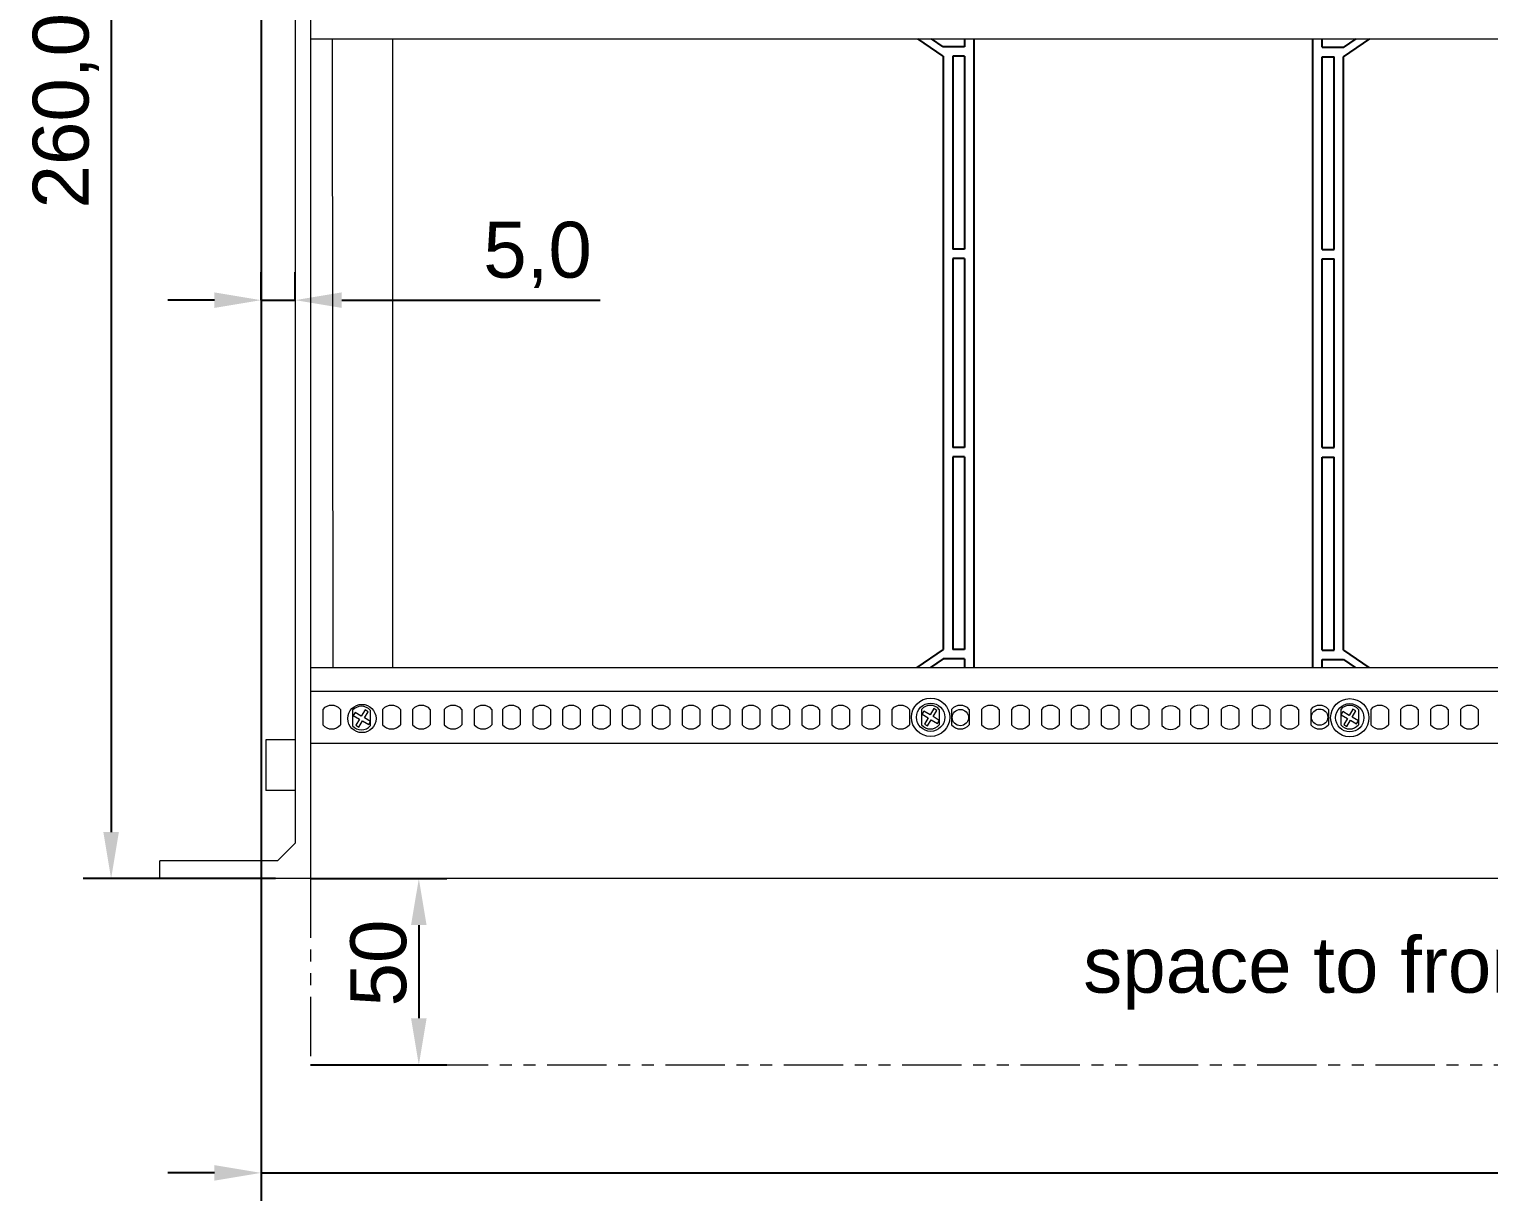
# Model space of a CAD drawing. Extents: x -194 to 239, y -574 to -265.
# Drawn here: x -146.9 to -68.6, y -450.1 to -387.2 of the extents above; entities that cross this region are included whole.
import ezdxf

# ---------------------------------------------------------------- set-up
doc = ezdxf.new("R2010")
doc.units = 0
doc.header["$LTSCALE"] = 0.5
doc.header["$PDMODE"] = 2
doc.linetypes.add('PHANTOM', pattern=[12.7, 6.35, -1.27, 1.27, -1.27, 1.27, -1.27])
doc.layers.get('0').update_dxf_attribs({"linetype": 'CONTINUOUS'})
doc.layers.get('DEFPOINTS').update_dxf_attribs({"linetype": 'CONTINUOUS'})
doc.layers.add('1', color=7, linetype='CONTINUOUS')
doc.layers.add('UMRISSE', color=7, linetype='CONTINUOUS')
doc.styles.get("Standard").update_dxf_attribs({"font": 'arial.ttf', "height": 3})
doc.dimstyles.get("Standard").update_dxf_attribs({"dimtxt": 0.18, "dimasz": 0.18, "dimexe": 0.18, "dimexo": 0.0625, "dimgap": 0.09, "dimtad": 0, "dimtih": 1, "dimtoh": 1, "dimdec": 4, "dimzin": 0, "dimdsep": 46, "dimtxsty": 'Standard', "dimcen": 0.09, "dimadec": 0, "dimazin": 0, "dimtfac": 1, "dimtdec": 4, "dimtofl": 0, "dimtmove": 0, "dimatfit": 3, "dimfxl": 1, "dimtolj": 1, "dimtzin": 0, "dimarcsym": 0})

# ---------------------------------------------------------------- blocks, each defined once
blk = doc.blocks.new('A$C6B32323B')
at = {"layer": 'UMRISSE', "color": 7, "linetype": 'Continuous'}
for p, q in [((0, 0), (0, 71.13)), ((1.07, 70.17), (1.07, 71.13)), ((3.47, 69.1), (6.45, 71.13)), ((3.47, 70.15), (4.91, 71.13)), ((1.07, 70.17), (3.47, 70.17)), ((3.47, 70.15), (3.47, 70.17)), ((1.07, 47.29), (1.07, 69.1)), ((1.07, 69.1), (2.4, 69.1)), ((2.4, 47.29), (2.4, 69.1)), ((3.47, 1.97), (3.47, 69.1)), ((1.07, 47.29), (2.4, 47.29)), ((1.07, 24.87), (1.07, 46.23)), ((1.07, 46.23), (2.4, 46.23)), ((2.4, 24.87), (2.4, 46.23)), ((1.07, 24.87), (2.4, 24.87)), ((1.07, 1.97), (1.07, 23.8)), ((1.07, 23.8), (2.4, 23.8)), ((2.4, 1.97), (2.4, 23.8)), ((1.07, 1.97), (2.4, 1.97)), ((3.47, 1.97), (6.35, 0)), ((1.07, 0), (1.07, 0.9)), ((1.07, 0.9), (3.47, 0.9)), ((3.47, 0.9), (4.79, 0))]:
    blk.add_line(p, q, dxfattribs=at)
blk = doc.blocks.new('*D146')
at = {"color": 1, "lineweight": -2, "transparency": 16777216}
for p, q in [((-130.075, -356.176), (-143.989, -356.176)), ((-142.489, -358.676), (-142.489, -430.268)), ((-133.664, -432.768), (-143.989, -432.768))]:
    blk.add_line(p, q, dxfattribs=at)
at = {"color": 1, "lineweight": 5, "transparency": 16777216}
for points in [[(-142.906, -358.676), (-142.072, -358.676), (-142.489, -356.176)], [(-142.906, -430.268), (-142.072, -430.268), (-142.489, -432.768)]]:
    blk.add_solid(points, dxfattribs=at)
at = {"layer": 'DEFPOINTS', "color": 0, "lineweight": 5, "transparency": 16777216}
for p in [(-130.075, -356.176), (-142.489, -432.768), (-130.075, -432.768)]:
    blk.add_point(p, dxfattribs=at)
at = {"color": 7, "lineweight": 5, "transparency": 16777216, "insert": (-144.917, -391.557), "char_height": 3, "attachment_point": 5, "rotation": 90}
blk.add_mtext('\\A1;260,0', dxfattribs=at)
blk = doc.blocks.new('*D141')
at = {"color": 1, "lineweight": -2, "transparency": 16777216}
for p, q in [((-131.789, -432.768), (-124.478, -432.768)), ((-125.978, -435.268), (-125.978, -440.268)), ((-131.789, -442.768), (-124.478, -442.768))]:
    blk.add_line(p, q, dxfattribs=at)
at = {"color": 1, "lineweight": 5, "transparency": 16777216}
for points in [[(-126.395, -435.268), (-125.561, -435.268), (-125.978, -432.768)], [(-126.395, -440.268), (-125.561, -440.268), (-125.978, -442.768)]]:
    blk.add_solid(points, dxfattribs=at)
at = {"layer": 'DEFPOINTS', "color": 0, "lineweight": 5, "transparency": 16777216}
for p in [(-131.789, -432.768), (-131.789, -442.768), (-125.978, -442.768)]:
    blk.add_point(p, dxfattribs=at)
at = {"color": 7, "lineweight": 5, "transparency": 16777216, "insert": (-128.135, -437.299), "char_height": 3, "attachment_point": 5, "rotation": 90}
blk.add_mtext('\\A1;50', dxfattribs=at)
blk = doc.blocks.new('*D143')
at = {"color": 1, "lineweight": -2, "transparency": 16777216}
for p, q in [((-134.445, -401.722), (-134.445, -400.222)), ((-132.611, -401.722), (-132.611, -400.222)), ((-136.945, -401.722), (-139.445, -401.722)), ((-134.445, -401.722), (-132.611, -401.722)), ((-130.111, -401.722), (-116.255, -401.722))]:
    blk.add_line(p, q, dxfattribs=at)
at = {"color": 1, "lineweight": 5, "transparency": 16777216}
for points in [[(-136.945, -401.306), (-136.945, -402.139), (-134.445, -401.722)], [(-130.111, -401.306), (-130.111, -402.139), (-132.611, -401.722)]]:
    blk.add_solid(points, dxfattribs=at)
at = {"layer": 'DEFPOINTS', "color": 0, "lineweight": 5, "transparency": 16777216}
for p in [(-134.445, -401.722), (-134.445, -401.722), (-132.611, -401.722)]:
    blk.add_point(p, dxfattribs=at)
at = {"color": 7, "lineweight": 5, "transparency": 16777216, "insert": (-119.606, -399.294), "char_height": 3, "attachment_point": 5}
blk.add_mtext('\\A1;5,0', dxfattribs=at)
blk = doc.blocks.new('*D145')
at = {"color": 1, "linetype": 'ByBlock', "lineweight": -2, "transparency": 16777216}
for p, q in [((-134.445, -350.04), (-134.445, -450.063)), ((6.811, -350.04), (6.811, -450.063)), ((-136.945, -448.563), (-139.445, -448.563)), ((-134.445, -448.563), (6.811, -448.563)), ((9.311, -448.563), (26.598, -448.563))]:
    blk.add_line(p, q, dxfattribs=at)
at = {"color": 1, "linetype": 'ByBlock', "lineweight": 5, "transparency": 16777216}
for points in [[(-136.945, -448.146), (-136.945, -448.979), (-134.445, -448.563)], [(9.311, -448.146), (9.311, -448.979), (6.811, -448.563)]]:
    blk.add_solid(points, dxfattribs=at)
at = {"layer": 'DEFPOINTS', "color": 0, "linetype": 'ByBlock', "lineweight": 5, "transparency": 16777216}
for p in [(-134.445, -350.04), (6.811, -350.04), (6.811, -448.563)]:
    blk.add_point(p, dxfattribs=at)
at = {"color": 7, "linetype": 'ByBlock', "lineweight": 5, "transparency": 16777216, "insert": (20.856, -446.135), "char_height": 3, "attachment_point": 5}
blk.add_mtext('\\A1;{\\fArial|b0|i0|c238|p34;447,0}', dxfattribs=at)

msp = doc.modelspace()

# ---------------------------------------------------------------- linework, layer by layer
at = {"lineweight": 5}
for p, q in [((-130.629, -387.72224), (-130.59482, -421.4622)), ((-127.38821, -387.72224), (-127.39316, -421.4622))]:
    msp.add_line(p, q, dxfattribs=at)
at = {"linetype": 'PHANTOM', "lineweight": 5}
for p, q in [((-131.78873, -432.76796), (-131.78873, -442.76796)), ((-131.78873, -442.76796), (4.15473, -442.76796))]:
    msp.add_line(p, q, dxfattribs=at)
at = {"layer": '1', "lineweight": 5}
for p, q in [((-132.61089, -377.27252), (-132.61089, -430.87068)), ((-131.78873, -377.27252), (-131.78873, -432.76796)), ((-63.41311, -387.70756), (-131.78873, -387.70756)), ((-131.78873, -421.44752), (-110.83211, -421.44752)), ((-128.23433, -421.44752), (-63.41311, -421.44752)), ((-131.78873, -422.71237), (-63.41311, -422.71237)), ((-131.78873, -422.71237), (-114.14943, -422.71237)), ((-131.13101, -423.6854), (-131.13101, -424.52202)), ((-131.13101, -423.6854), (-131.13101, -424.52202)), ((-130.18237, -423.6854), (-130.18237, -424.52202)), ((-130.18237, -423.6854), (-130.18237, -424.52202)), ((-128.86517, -423.71376), (-129.06349, -424.0465)), ((-128.7022, -423.8109), (-128.86517, -423.71376)), ((-127.91828, -423.6854), (-127.91828, -424.52202)), ((-126.96964, -423.6854), (-126.96964, -424.52202)), ((-126.31192, -423.6854), (-126.31192, -424.52202)), ((-125.36328, -423.6854), (-125.36328, -424.52202)), ((-124.61195, -423.6854), (-124.61195, -424.52202)), ((-123.66331, -423.6854), (-123.66331, -424.52202)), ((-123.00559, -423.6854), (-123.00559, -424.52202)), ((-122.05695, -423.6854), (-122.05695, -424.52202)), ((-121.48629, -423.68539), (-121.48629, -424.52202)), ((-120.53765, -423.68539), (-120.53765, -424.52202)), ((-119.86721, -423.6854), (-119.86721, -424.52202)), ((-118.91857, -423.6854), (-118.91857, -424.52202)), ((-118.27356, -423.68539), (-118.27356, -424.52202)), ((-117.32492, -423.68539), (-117.32492, -424.52202)), ((-116.6672, -423.68539), (-116.6672, -424.52202)), ((-115.71856, -423.68539), (-115.71856, -424.52202)), ((-115.06083, -423.68539), (-115.06083, -424.52202)), ((-114.11219, -423.68539), (-114.11219, -424.52202)), ((-113.45447, -423.68539), (-113.45447, -424.52202)), ((-112.50583, -423.68539), (-112.50583, -424.52202)), ((-111.84811, -423.68539), (-111.84811, -424.52202)), ((-110.89947, -423.68539), (-110.89947, -424.52202)), ((-110.24174, -423.68539), (-110.24174, -424.52202)), ((-109.2931, -423.68539), (-109.2931, -424.52202)), ((-108.63538, -423.68539), (-108.63538, -424.52202)), ((-107.68674, -423.68539), (-107.68674, -424.52202)), ((-107.02902, -423.68539), (-107.02902, -424.52202)), ((-106.08038, -423.68539), (-106.08038, -424.52202)), ((-105.42265, -423.68539), (-105.42265, -424.52202)), ((-104.47401, -423.68539), (-104.47401, -424.52202)), ((-103.81629, -423.68539), (-103.81629, -424.52202)), ((-102.86765, -423.68539), (-102.86765, -424.52202)), ((-102.20992, -423.68539), (-102.20992, -424.52202)), ((-101.26128, -423.68539), (-101.26128, -424.52202)), ((-100.60356, -423.68539), (-100.60356, -424.52202)), ((-99.65492, -423.68539), (-99.65492, -424.52202)), ((-98.9972, -423.68539), (-98.9972, -424.52202)), ((-98.34869, -423.64709), (-98.54701, -423.97983)), ((-98.18572, -423.74422), (-98.34869, -423.64709)), ((-98.04856, -423.68539), (-98.04856, -424.52202)), ((-97.39083, -423.68539), (-97.39083, -424.52202)), ((-96.44219, -423.68539), (-96.44219, -424.52202)), ((-95.78447, -423.68539), (-95.78447, -424.52202)), ((-94.83583, -423.68539), (-94.83583, -424.52202)), ((-94.17811, -423.68539), (-94.17811, -424.52202)), ((-93.22947, -423.68539), (-93.22947, -424.52202)), ((-92.57174, -423.68539), (-92.57174, -424.52202)), ((-91.6231, -423.68539), (-91.6231, -424.52202)), ((-90.96538, -423.68539), (-90.96538, -424.52202)), ((-90.01674, -423.68539), (-90.01674, -424.52202)), ((-89.35901, -423.68539), (-89.35901, -424.52202)), ((-88.41037, -423.68539), (-88.41037, -424.52202)), ((-87.75265, -423.68539), (-87.75265, -424.52202)), ((-86.80401, -423.68539), (-86.80401, -424.52202)), ((-86.10862, -423.71406), (-86.10862, -424.55069)), ((-85.15998, -423.71406), (-85.15998, -424.55069)), ((-84.54341, -424.50672), (-84.54341, -423.6701)), ((-83.60969, -424.50672), (-83.60969, -423.6701)), ((-82.93008, -423.70069), (-82.93008, -424.53731)), ((-81.98144, -423.70069), (-81.98144, -424.53731)), ((-81.26178, -423.68416), (-81.26178, -424.52078)), ((-80.31314, -423.68416), (-80.31314, -424.52078)), ((-79.72083, -423.68539), (-79.72083, -424.52202)), ((-78.77219, -423.68539), (-78.77219, -424.52202)), ((-78.11447, -423.68539), (-78.11447, -424.52202)), ((-77.16583, -423.68539), (-77.16583, -424.52202)), ((-76.5081, -423.68539), (-76.5081, -424.52202)), ((-75.85693, -423.6739), (-76.05524, -424.00664)), ((-75.69395, -423.77103), (-75.85693, -423.6739)), ((-75.55946, -423.68539), (-75.55946, -424.52202)), ((-74.90174, -423.68539), (-74.90174, -424.52202)), ((-73.9531, -423.68539), (-73.9531, -424.52202)), ((-73.29538, -423.68539), (-73.29538, -424.52202)), ((-72.34674, -423.68539), (-72.34674, -424.52202)), ((-71.68901, -423.68539), (-71.68901, -424.52202)), ((-70.74037, -423.68539), (-70.74037, -424.52202)), ((-70.08265, -423.68539), (-70.08265, -424.52202)), ((-69.13401, -423.68539), (-69.13401, -424.52202)), ((-129.52885, -423.73521), (-129.52885, -424.57183)), ((-129.39624, -423.84819), (-129.49337, -424.01116)), ((-129.49337, -424.01116), (-129.16063, -424.20948)), ((-129.06349, -424.0465), (-129.39624, -423.84819)), ((-129.16063, -424.20948), (-129.35894, -424.54223)), ((-129.19597, -424.63936), (-128.99765, -424.30662)), ((-128.99765, -424.30662), (-128.6649, -424.50493)), ((-128.90051, -424.14364), (-128.7022, -423.8109)), ((-128.56777, -424.34196), (-128.90051, -424.14364)), ((-128.6649, -424.50493), (-128.56777, -424.34196)), ((-128.58021, -423.73521), (-128.58021, -424.57183)), ((-98.87976, -423.78151), (-98.97689, -423.94449)), ((-98.97689, -423.94449), (-98.64415, -424.14281)), ((-98.54701, -423.97983), (-98.87976, -423.78151)), ((-98.64415, -424.14281), (-98.84246, -424.47555)), ((-98.84246, -424.47555), (-98.67949, -424.57269)), ((-98.67949, -424.57269), (-98.48117, -424.23994)), ((-98.48117, -424.23994), (-98.14842, -424.43826)), ((-98.38403, -424.07697), (-98.18572, -423.74422)), ((-98.05129, -424.27528), (-98.38403, -424.07697)), ((-98.14842, -424.43826), (-98.05129, -424.27528)), ((-76.38799, -423.80833), (-76.48512, -423.9713)), ((-76.48512, -423.9713), (-76.15238, -424.16962)), ((-76.05524, -424.00664), (-76.38799, -423.80833)), ((-76.15238, -424.16962), (-76.3507, -424.50236)), ((-76.3507, -424.50236), (-76.18772, -424.5995)), ((-76.18772, -424.5995), (-75.9894, -424.26675)), ((-75.9894, -424.26675), (-75.65666, -424.46507)), ((-75.89227, -424.10378), (-75.69395, -423.77103)), ((-75.55952, -424.3021), (-75.89227, -424.10378)), ((-75.65666, -424.46507), (-75.55952, -424.3021)), ((-129.35894, -424.54223), (-129.19597, -424.63936)), ((-132.61089, -425.32113), (-134.19195, -425.32113)), ((-134.19195, -425.32113), (-134.19195, -428.04057)), ((-131.78873, -425.49505), (-113.52992, -425.49505)), ((-116.19941, -425.49505), (-63.41311, -425.49505)), ((-132.61089, -428.04057), (-134.19195, -428.04057)), ((-132.61089, -430.87068), (-133.55953, -431.81932)), ((-133.55953, -431.81932), (-139.88379, -431.81932)), ((-139.88379, -432.76796), (-139.88379, -431.81932)), ((-131.78873, -432.76796), (-139.88379, -432.76796)), ((-63.41311, -432.76796), (-131.78873, -432.76796))]:
    msp.add_line(p, q, dxfattribs=at)
for centre, radius in [((-129.03057, -424.17656), 0.75891), ((-98.51409, -424.10989), 1.02769), ((-98.51409, -424.10989), 0.75891), ((-96.91892, -424.12528), 0.43645), ((-77.6409, -424.10358), 0.43645), ((-76.02232, -424.1367), 1.02769), ((-76.02232, -424.1367), 0.75891)]:
    msp.add_circle(centre, radius, dxfattribs=at)
for centre, radius, start, end in [((-130.65669, -424.10371), 0.63243, 41.4096221, 138.5903779), ((-129.05453, -424.15352), 0.63243, 41.4096221, 138.5903779), ((-127.44396, -424.10371), 0.63243, 41.4096221, 138.5903779), ((-125.8376, -424.10371), 0.63243, 41.4096221, 138.5903779), ((-124.13763, -424.10371), 0.63243, 41.4096221, 138.5903779), ((-122.53127, -424.10371), 0.63243, 41.4096221, 138.5903779), ((-121.01197, -424.10371), 0.63243, 41.4096221, 138.5903779), ((-119.39289, -424.10371), 0.63243, 41.4096221, 138.5903779), ((-117.79924, -424.10371), 0.63243, 41.4096221, 138.5903779), ((-116.19288, -424.10371), 0.63243, 41.4096221, 138.5903779), ((-114.58651, -424.10371), 0.63243, 41.4096221, 138.5903779), ((-112.98015, -424.10371), 0.63243, 41.4096221, 138.5903779), ((-111.37379, -424.10371), 0.63243, 41.4096221, 138.5903779), ((-109.76742, -424.10371), 0.63243, 41.4096221, 138.5903779), ((-108.16106, -424.10371), 0.63243, 41.4096221, 138.5903779), ((-106.5547, -424.10371), 0.63243, 41.4096221, 138.5903779), ((-104.94833, -424.10371), 0.63243, 41.4096221, 138.5903779), ((-103.34197, -424.10371), 0.63243, 41.4096221, 138.5903779), ((-101.7356, -424.10371), 0.63243, 41.4096221, 138.5903779), ((-100.12924, -424.10371), 0.63243, 41.4096221, 138.5903779), ((-98.52288, -424.10371), 0.63243, 41.4096221, 138.5903779), ((-96.91651, -424.10371), 0.63243, 41.4096221, 138.5903779), ((-95.31015, -424.10371), 0.63243, 41.4096221, 138.5903779), ((-93.70379, -424.10371), 0.63243, 41.4096221, 138.5903779), ((-92.09742, -424.10371), 0.63243, 41.4096221, 138.5903779), ((-90.49106, -424.10371), 0.63243, 41.4096221, 138.5903779), ((-88.88469, -424.10371), 0.63243, 41.4096221, 138.5903779), ((-87.27833, -424.10371), 0.63243, 41.4096221, 138.5903779), ((-85.6343, -424.13238), 0.63243, 41.4096221, 138.5903779), ((-84.07655, -424.07188), 0.61594, 40.7155094, 139.2844906), ((-82.45576, -424.119), 0.63243, 41.4096221, 138.5903779), ((-80.78746, -424.10247), 0.63243, 41.4096221, 138.5903779), ((-79.24651, -424.10371), 0.63243, 41.4096221, 138.5903779), ((-77.64015, -424.10371), 0.63243, 41.4096221, 138.5903779), ((-76.03378, -424.10371), 0.63243, 41.4096221, 138.5903779), ((-74.42742, -424.10371), 0.63243, 41.4096221, 138.5903779), ((-72.82106, -424.10371), 0.63243, 41.4096221, 138.5903779), ((-71.21469, -424.10371), 0.63243, 41.4096221, 138.5903779), ((-69.60833, -424.10371), 0.63243, 41.4096221, 138.5903779), ((-84.07655, -424.10494), 0.61594, 220.7155094, 319.2844906), ((-130.65669, -424.10371), 0.63243, 221.4096221, 318.5903779), ((-129.05453, -424.15352), 0.63243, 221.4096221, 318.5903779), ((-127.44396, -424.10371), 0.63243, 221.4096221, 318.5903779), ((-125.8376, -424.10371), 0.63243, 221.4096221, 318.5903779), ((-124.13763, -424.10371), 0.63243, 221.4096221, 318.5903779), ((-122.53127, -424.10371), 0.63243, 221.4096221, 318.5903779), ((-121.01197, -424.10371), 0.63243, 221.4096221, 318.5903779), ((-119.39289, -424.10371), 0.63243, 221.4096221, 318.5903779), ((-117.79924, -424.10371), 0.63243, 221.4096221, 318.5903779), ((-116.19288, -424.10371), 0.63243, 221.4096221, 318.5903779), ((-114.58651, -424.10371), 0.63243, 221.4096221, 318.5903779), ((-112.98015, -424.10371), 0.63243, 221.4096221, 318.5903779), ((-111.37379, -424.10371), 0.63243, 221.4096221, 318.5903779), ((-109.76742, -424.10371), 0.63243, 221.4096221, 318.5903779), ((-108.16106, -424.10371), 0.63243, 221.4096221, 318.5903779), ((-106.5547, -424.10371), 0.63243, 221.4096221, 318.5903779), ((-104.94833, -424.10371), 0.63243, 221.4096221, 318.5903779), ((-103.34197, -424.10371), 0.63243, 221.4096221, 318.5903779), ((-101.7356, -424.10371), 0.63243, 221.4096221, 318.5903779), ((-100.12924, -424.10371), 0.63243, 221.4096221, 318.5903779), ((-98.52288, -424.10371), 0.63243, 221.4096221, 318.5903779), ((-96.91651, -424.10371), 0.63243, 221.4096221, 318.5903779), ((-95.31015, -424.10371), 0.63243, 221.4096221, 318.5903779), ((-93.70379, -424.10371), 0.63243, 221.4096221, 318.5903779), ((-92.09742, -424.10371), 0.63243, 221.4096221, 318.5903779), ((-90.49106, -424.10371), 0.63243, 221.4096221, 318.5903779), ((-88.88469, -424.10371), 0.63243, 221.4096221, 318.5903779), ((-87.27833, -424.10371), 0.63243, 221.4096221, 318.5903779), ((-85.6343, -424.13238), 0.63243, 221.4096221, 318.5903779), ((-82.45576, -424.119), 0.63243, 221.4096221, 318.5903779), ((-80.78746, -424.10247), 0.63243, 221.4096221, 318.5903779), ((-79.24651, -424.10371), 0.63243, 221.4096221, 318.5903779), ((-77.64015, -424.10371), 0.63243, 221.4096221, 318.5903779), ((-76.03378, -424.10371), 0.63243, 221.4096221, 318.5903779), ((-74.42742, -424.10371), 0.63243, 221.4096221, 318.5903779), ((-72.82106, -424.10371), 0.63243, 221.4096221, 318.5903779), ((-71.21469, -424.10371), 0.63243, 221.4096221, 318.5903779), ((-69.60833, -424.10371), 0.63243, 221.4096221, 318.5903779)]:
    msp.add_arc(centre, radius, start, end, dxfattribs=at)

# ---------------------------------------------------------------- block references
at = {"layer": '1', "lineweight": 5, "xscale": 0.4743200000000058, "yscale": 0.4743200000000058, "zscale": 0.4743200000000058}
msp.add_blockref('A$C6B32323B', (-78.00643, -421.43421), dxfattribs=at)
at = {"layer": '1', "lineweight": 5, "xscale": 0.4743200000000058, "yscale": 0.4743200000000058, "zscale": 0.4743200000000058, "rotation": 180}
msp.add_blockref('A$C6B32323B', (-96.18894, -387.69816), dxfattribs=at)

# ---------------------------------------------------------------- texts
at = {"lineweight": 5, "insert": (-104.81762, -435.89363), "char_height": 3, "attachment_point": 1}
msp.add_mtext_dynamic_manual_height_columns('\\pxqc,t9;space to {\\fArial|b0|i0|c238|p34;front} cabling', width=68.817321, gutter_width=15, heights=[3.16361], dxfattribs=at)

# ---------------------------------------------------------------- dimensions: what is measured, and where the dimension line sits
at = {"linetype": 'ByBlock', "lineweight": 5}
dim = msp.add_linear_dim(base=(6.81093, -448.56275), p1=(-134.44492, -350.03973), p2=(6.81093, -350.03973), text='{\\fArial|b0|i0|c238|p34;447,0}', dimstyle='Standard', override={"dimtxt": 2.5, "dimasz": 2.5, "dimexe": 1.5, "dimexo": 0, "dimgap": 0.625, "dimtad": 1, "dimtih": 0, "dimtoh": 0, "dimzin": 8, "dimlunit": 6, "dimcen": 2.5, "dimclrd": 1, "dimclre": 1, "dimclrt": 7, "dimtofl": 1, "dimatfit": 0}, dxfattribs=at)
dim.commit()
dim.dimension.update_dxf_attribs({"geometry": '*D145', "text_midpoint": (20.85578, -448.56275), "dimtype": 160})
at = {"lineweight": 5}
for base, p1, p2, angle, text, picture, middle in [((-142.48891, -432.76796), (-130.07468, -356.17559), (-130.07468, -432.76796), 269.9999988, '260,0', '*D146', (-142.48891, -391.55727)), ((-125.97813, -442.76796), (-131.78873, -432.76796), (-131.78873, -442.76796), 270, '50', '*D141', (-125.97813, -437.29875))]:
    dim = msp.add_linear_dim(base=base, p1=p1, p2=p2, angle=angle, text=text, dimstyle='Standard', override={"dimtxt": 2.5, "dimasz": 2.5, "dimexe": 1.5, "dimexo": 0, "dimgap": 0.625, "dimtad": 1, "dimtih": 0, "dimtoh": 0, "dimzin": 8, "dimlunit": 6, "dimcen": 2.5, "dimclrd": 1, "dimclre": 1, "dimclrt": 7, "dimtofl": 1, "dimatfit": 0}, dxfattribs=at)
    dim.commit()
    dim.dimension.update_dxf_attribs({"geometry": picture, "text_midpoint": middle, "dimtype": 161})
dim = msp.add_linear_dim(base=(-134.44492, -401.72229), p1=(-132.61089, -401.72229), p2=(-134.44492, -401.72229), text='5,0', dimstyle='Standard', override={"dimtxt": 2.5, "dimasz": 2.5, "dimexe": 1.5, "dimexo": 0, "dimgap": 0.625, "dimtad": 1, "dimtih": 0, "dimtoh": 0, "dimzin": 8, "dimlunit": 6, "dimcen": 2.5, "dimclrd": 1, "dimclre": 1, "dimclrt": 7, "dimtofl": 1, "dimatfit": 0}, dxfattribs=at)
dim.commit()
dim.dimension.update_dxf_attribs({"geometry": '*D143', "text_midpoint": (-119.60576, -401.72229), "dimtype": 160})

doc.saveas('drawing.dxf')
